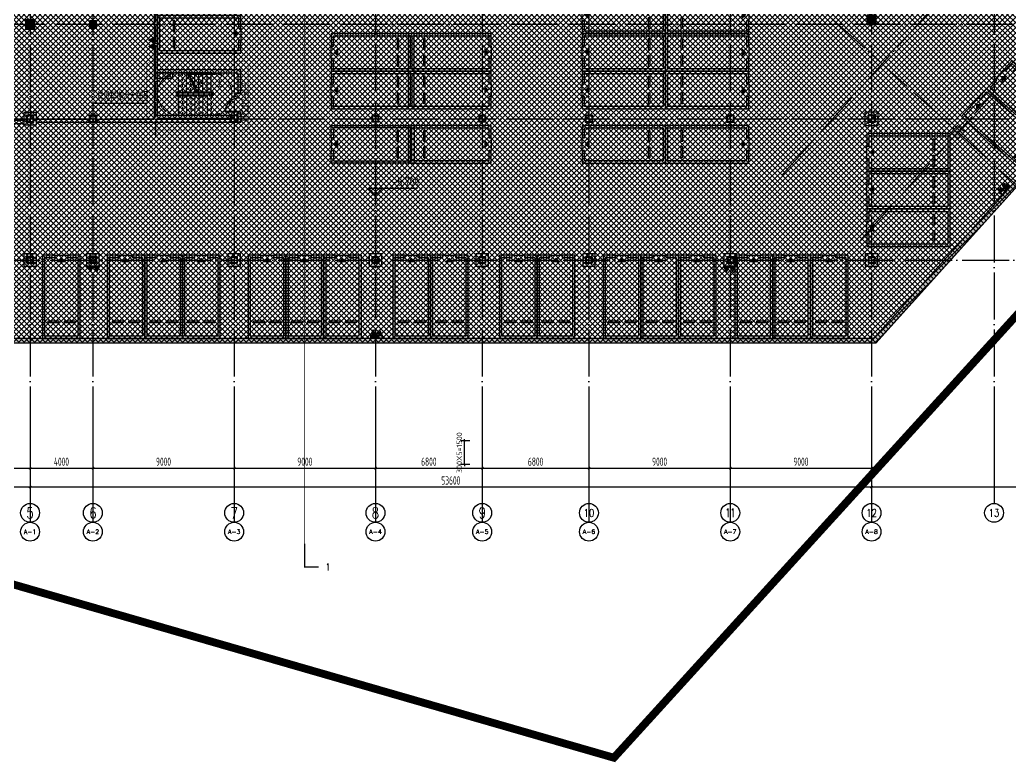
# Model space of a CAD drawing. Extents: x -473190 to 2138458, y -81875 to 2633646.
# Drawn here: x 477083 to 540167, y -80796 to -33508 of the extents above; entities that cross this region are included whole.
import ezdxf
from ezdxf.enums import TextEntityAlignment as Align

# ---------------------------------------------------------------- set-up
doc = ezdxf.new("R2010")
doc.units = 0
doc.header["$LTSCALE"] = 1000
for name, pattern in [('ACAD_ISO05W100', [34, 24, -3, 0.5, -3, 0.5, -3]), ('DASH', [0.35, 0.25, -0.1]), ('DOTE', [2.42, 2, -0.2, 0.02, -0.2])]:
    doc.linetypes.add(name, pattern=pattern)
for name, color, linetype in [('00-停车位', 67, 'Continuous'), ('A-COLUMN', 2, 'Continuous'), ('A-REDLINE', 1, 'ACAD_ISO05W100'), ('A-STAIR', 3, 'Continuous'), ('A-WALL', 2, 'Continuous'), ('AXIS', 3, 'Continuous'), ('AXIS_TEXT', 7, 'Continuous'), ('DIM_ELEV', 3, 'Continuous'), ('DIM_LEAD', 3, 'Continuous'), ('DIM_SYMB', 3, 'Continuous'), ('DOOR_FIRE', 4, 'Continuous'), ('DOOR_FIRE_TEXT', 7, 'Continuous'), ('DOTE', 1, 'DOTE'), ('HANDRAIL', 3, 'Continuous'), ('PROMPT', 1, 'Continuous'), ('PUB_DIM', 3, 'Continuous'), ('PUB_HATCH', 8, 'Continuous'), ('PUB_TEXT', 7, 'Continuous'), ('RF-QT', 30, 'Continuous'), ('SRC-03F$0$A-SYMB-NUMB-T', 4, 'Continuous'), ('SRC-03F$0$A-WALL', 7, 'Continuous'), ('STAIR', 2, 'Continuous'), ('W-EQUIP_消火栓', 7, 'Continuous'), ('W-EQUIP_灭火器', 7, 'Continuous'), ('索引线', 252, 'Continuous')]:
    doc.layers.add(name, color=color, linetype=linetype)
doc.layers.add('钢柱', color=51, linetype='Continuous', lineweight=35)
doc.styles.add('8B2_01', font='simhei.ttf', dxfattribs={"width": 0.8})
doc.styles.add('8B2_02', font='tssdeng.shx', dxfattribs={"width": 0.6, "bigfont": 'TSSDCHN.shx'})
doc.styles.add('_TCH_AXIS', font='COMPLEX', dxfattribs={"bigfont": 'GBCBIG'})
doc.styles.add('_TCH_DIM', font='SIMPLEX', dxfattribs={"bigfont": 'GBCBIG'})
doc.styles.add('_TCH_DIM_T3', font='tssdeng.shx', dxfattribs={"width": 0.564706, "bigfont": '@@@tssdchn.shx'})
doc.styles.add('_TCH_LABEL', font='COMPLEX', dxfattribs={"bigfont": 'GBCBIG'})
doc.styles.add('_TCH_WINDOW', font='tssdeng.shx', dxfattribs={"width": 0.8, "height": 3.5, "bigfont": 'tssdchn.shx'})
doc.styles.add('COMPLEX', font='COMPLEX.shx', dxfattribs={"width": 0.65})
doc.styles.add('SRC-03F$0$ECADI-TXT', font='simplex.shx', dxfattribs={"bigfont": 'hztxt.shx'})
doc.styles.get("Standard").update_dxf_attribs({"font": 'gbenor.shx', "bigfont": 'gbcbig.shx'})
doc.styles.add('STANDARD_T3', font='gbenor.shx', dxfattribs={"bigfont": 'gbcbig.shx'})
doc.dimstyles.new('_TCH_ARCH&&150', dxfattribs={"dimtxt": 525, "dimasz": 150, "dimexe": 375, "dimexo": 450, "dimgap": 150, "dimtad": 1, "dimdec": 0, "dimzin": 0, "dimdsep": 46, "dimtxsty": '_TCH_DIM_T3', "dimblk": 'ARCHTICK', "dimcen": 0.09, "dimclrt": 7, "dimazin": 2, "dimtfac": 1, "dimtdec": 0, "dimtix": 1, "dimtmove": 2, "dimatfit": 3, "dimfxl": 0, "dimtolj": 1, "dimtzin": 0, "dimarcsym": 0})
doc.dimstyles.new('STANDARD&&100', dxfattribs={"dimtxt": 350, "dimasz": 100, "dimexe": 250, "dimexo": 300, "dimgap": 150, "dimtad": 1, "dimdec": 0, "dimzin": 0, "dimdsep": 46, "dimtxsty": 'STANDARD_T3', "dimblk": 'ARCHTICK', "dimcen": 0.09, "dimadec": 0, "dimazin": 0, "dimtfac": 1, "dimtdec": 0, "dimtix": 1, "dimtmove": 2, "dimatfit": 3, "dimfxl": 0, "dimtolj": 1, "dimtzin": 0, "dimarcsym": 0})

# ---------------------------------------------------------------- blocks, each defined once
blk = doc.blocks.new('车位2400x5300')
at = {"layer": '00-停车位', "color": 251}
for p, q in [((-875, -1000), (-175, -1000)), ((-875, -1100), (-875, -1000)), ((-875, -1100), (-175, -1100)), ((-175, -1100), (-175, -1000)), ((175, -1000), (875, -1000)), ((175, -1100), (175, -1000)), ((175, -1100), (875, -1100)), ((875, -1100), (875, -1000)), ((400, -5300), (-400, -5300))]:
    blk.add_line(p, q, dxfattribs=at)
blk.add_lwpolyline([(400, -5150), (400, -5300), (1200, -5300), (1200, 0), (-1200, 0), (-1200, -5300), (-400, -5300), (-400, -5150), (-1050, -5150), (-1050, -150), (1050, -150), (1050, -5150), (400, -5150)], dxfattribs=at)
blk.add_lwpolyline([(0, -5150, 0, 600, 0), (0, -4850, 600, 600, 0)], format="xyseb", dxfattribs=at)
blk = doc.blocks.new('A$C00330F2E')
at = {"layer": 'A-COLUMN'}
for p, q in [((5250, -191925), (4450, -191925)), ((4450, -191925), (4450, -192725)), ((5250, -192725), (5250, -191925)), ((58875, -191900), (58025, -191900)), ((58025, -191900), (58025, -192750)), ((58875, -192750), (58875, -191900)), ((4450, -192725), (5250, -192725)), ((58025, -192750), (58875, -192750)), ((5250, -200925), (4450, -200925)), ((4450, -200925), (4450, -201725)), ((5250, -201725), (5250, -200925)), ((9250, -200925), (8450, -200925)), ((8450, -200925), (8450, -201725)), ((9250, -201725), (9250, -200925)), ((18250, -200925), (17450, -200925)), ((17450, -200925), (17450, -201725)), ((18250, -201725), (18250, -200925)), ((27250, -200925), (26450, -200925)), ((26450, -200925), (26450, -201725)), ((27250, -201725), (27250, -200925)), ((34050, -200925), (33250, -200925)), ((33250, -200925), (33250, -201725)), ((34050, -201725), (34050, -200925)), ((40850, -200925), (40050, -200925)), ((40050, -200925), (40050, -201725)), ((40850, -201725), (40850, -200925)), ((49850, -200925), (49050, -200925)), ((49050, -200925), (49050, -201725)), ((49850, -201725), (49850, -200925)), ((58850, -200925), (58050, -200925)), ((58050, -200925), (58050, -201725)), ((58850, -201725), (58850, -200925)), ((4450, -201725), (5250, -201725)), ((8450, -201725), (9250, -201725)), ((17450, -201725), (18250, -201725)), ((26450, -201725), (27250, -201725)), ((33250, -201725), (34050, -201725)), ((40050, -201725), (40850, -201725)), ((49050, -201725), (49850, -201725)), ((58050, -201725), (58850, -201725))]:
    blk.add_line(p, q, dxfattribs=at)
at = {"layer": '钢柱', "color": 4, "lineweight": 35}
for points in [[(5075, -192100), (4625, -192100), (4625, -192550), (5075, -192550)], [(5045, -192520), (4655, -192520), (4655, -192130), (5045, -192130)], [(9075, -192100), (8625, -192100), (8625, -192550), (9075, -192550)], [(9045, -192520), (8655, -192520), (8655, -192130), (9045, -192130)], [(18075, -192100), (17625, -192100), (17625, -192550), (18075, -192550)], [(18045, -192520), (17655, -192520), (17655, -192130), (18045, -192130)], [(27050, -192125), (26650, -192125), (26650, -192525), (27050, -192525)], [(27030, -192505), (26670, -192505), (26670, -192145), (27030, -192145)], [(33850, -192125), (33450, -192125), (33450, -192525), (33850, -192525)], [(33830, -192505), (33470, -192505), (33470, -192145), (33830, -192145)], [(40675, -192100), (40225, -192100), (40225, -192550), (40675, -192550)], [(40645, -192520), (40255, -192520), (40255, -192130), (40645, -192130)], [(49675, -192100), (49225, -192100), (49225, -192550), (49675, -192550)], [(49645, -192520), (49255, -192520), (49255, -192130), (49645, -192130)], [(58675, -192100), (58225, -192100), (58225, -192550), (58675, -192550)], [(58645, -192520), (58255, -192520), (58255, -192130), (58645, -192130)], [(5050, -201125), (4650, -201125), (4650, -201525), (5050, -201525)], [(5030, -201505), (4670, -201505), (4670, -201145), (5030, -201145)], [(9050, -201125), (8650, -201125), (8650, -201525), (9050, -201525)], [(9030, -201505), (8670, -201505), (8670, -201145), (9030, -201145)], [(18050, -201125), (17650, -201125), (17650, -201525), (18050, -201525)], [(18030, -201505), (17670, -201505), (17670, -201145), (18030, -201145)], [(27050, -201125), (26650, -201125), (26650, -201525), (27050, -201525)], [(27030, -201505), (26670, -201505), (26670, -201145), (27030, -201145)], [(33850, -201125), (33450, -201125), (33450, -201525), (33850, -201525)], [(33830, -201505), (33470, -201505), (33470, -201145), (33830, -201145)], [(40650, -201125), (40250, -201125), (40250, -201525), (40650, -201525)], [(40630, -201505), (40270, -201505), (40270, -201145), (40630, -201145)], [(49650, -201125), (49250, -201125), (49250, -201525), (49650, -201525)], [(49630, -201505), (49270, -201505), (49270, -201145), (49630, -201145)], [(58650, -201125), (58250, -201125), (58250, -201525), (58650, -201525)], [(58630, -201505), (58270, -201505), (58270, -201145), (58630, -201145)]]:
    blk.add_lwpolyline(points, close=True, dxfattribs=at)
blk = doc.blocks.new('_AXISO')
blk.add_circle((0, 0), 0.5)
at = {"layer": 'AXIS_TEXT', "style": 'COMPLEX', "width": 1.041667}
blk.add_attdef('A', text='', height=0.56, dxfattribs=at).set_placement((-0.25, -0.28), (0.25, -0.28), align=Align.FIT)
blk = doc.blocks.new('_ArchTick')
at = {"color": 0, "linetype": 'ByBlock', "const_width": 0.4}
blk.add_lwpolyline([(-0.5, -0.5), (0.5, 0.5)], dxfattribs=at)
blk = doc.blocks.new('*D5364')
at = {"layer": 'AXIS', "color": 0, "lineweight": -2, "transparency": 16777216}
for p, q in [((-251940, -214215), (-251940, -219090)), ((-198340, -214215), (-198340, -219090)), ((-251940, -218715), (-198340, -218715))]:
    blk.add_line(p, q, dxfattribs=at)
at = {"layer": 'Defpoints', "color": 0, "transparency": 16777216}
for p in [(-251940, -213765), (-198340, -213765), (-198340, -218715)]:
    blk.add_point(p, dxfattribs=at)
at = {"layer": 'AXIS', "color": 0, "lineweight": -2, "transparency": 16777216, "xscale": 150, "yscale": 150, "zscale": 150, "rotation": 180}
blk.add_blockref('_ArchTick', (-251940, -218715), dxfattribs=at)
at = {"layer": 'AXIS', "color": 0, "lineweight": -2, "transparency": 16777216, "xscale": 150, "yscale": 150, "zscale": 150}
blk.add_blockref('_ArchTick', (-198340, -218715), dxfattribs=at)
at = {"layer": 'AXIS', "color": 7, "transparency": 16777216, "insert": (-225140, -218303), "char_height": 525, "attachment_point": 5, "style": '_TCH_DIM_T3'}
blk.add_mtext('\\A1;53600', dxfattribs=at)
blk = doc.blocks.new('*D5368')
at = {"layer": 'AXIS', "color": 0, "lineweight": -2, "transparency": 16777216}
for p, q in [((-260440, -214215), (-260440, -217890)), ((-251940, -214215), (-251940, -217890)), ((-260440, -217515), (-251940, -217515))]:
    blk.add_line(p, q, dxfattribs=at)
at = {"layer": 'Defpoints', "color": 0, "transparency": 16777216}
for p in [(-260440, -213765), (-251940, -213765), (-251940, -217515)]:
    blk.add_point(p, dxfattribs=at)
at = {"layer": 'AXIS', "color": 0, "lineweight": -2, "transparency": 16777216, "xscale": 150, "yscale": 150, "zscale": 150, "rotation": 180}
blk.add_blockref('_ArchTick', (-260440, -217515), dxfattribs=at)
at = {"layer": 'AXIS', "color": 0, "lineweight": -2, "transparency": 16777216, "xscale": 150, "yscale": 150, "zscale": 150}
blk.add_blockref('_ArchTick', (-251940, -217515), dxfattribs=at)
at = {"layer": 'AXIS', "color": 7, "transparency": 16777216, "insert": (-256190, -217103), "char_height": 525, "attachment_point": 5, "style": '_TCH_DIM_T3'}
blk.add_mtext('\\A1;8500', dxfattribs=at)
blk = doc.blocks.new('*D5369')
at = {"layer": 'AXIS', "color": 0, "lineweight": -2, "transparency": 16777216}
for p, q in [((-251940, -214215), (-251940, -217890)), ((-247940, -214215), (-247940, -217890)), ((-251940, -217515), (-247940, -217515))]:
    blk.add_line(p, q, dxfattribs=at)
at = {"layer": 'Defpoints', "color": 0, "transparency": 16777216}
for p in [(-251940, -213765), (-247940, -213765), (-247940, -217515)]:
    blk.add_point(p, dxfattribs=at)
at = {"layer": 'AXIS', "color": 0, "lineweight": -2, "transparency": 16777216, "xscale": 150, "yscale": 150, "zscale": 150, "rotation": 180}
blk.add_blockref('_ArchTick', (-251940, -217515), dxfattribs=at)
at = {"layer": 'AXIS', "color": 0, "lineweight": -2, "transparency": 16777216, "xscale": 150, "yscale": 150, "zscale": 150}
blk.add_blockref('_ArchTick', (-247940, -217515), dxfattribs=at)
at = {"layer": 'AXIS', "color": 7, "transparency": 16777216, "insert": (-249940, -217103), "char_height": 525, "attachment_point": 5, "style": '_TCH_DIM_T3'}
blk.add_mtext('\\A1;4000', dxfattribs=at)
blk = doc.blocks.new('*D5370')
at = {"layer": 'AXIS', "color": 0, "lineweight": -2, "transparency": 16777216}
for p, q in [((-247940, -214215), (-247940, -217890)), ((-238940, -214215), (-238940, -217890)), ((-247940, -217515), (-238940, -217515))]:
    blk.add_line(p, q, dxfattribs=at)
at = {"layer": 'Defpoints', "color": 0, "transparency": 16777216}
for p in [(-247940, -213765), (-238940, -213765), (-238940, -217515)]:
    blk.add_point(p, dxfattribs=at)
at = {"layer": 'AXIS', "color": 0, "lineweight": -2, "transparency": 16777216, "xscale": 150, "yscale": 150, "zscale": 150, "rotation": 180}
blk.add_blockref('_ArchTick', (-247940, -217515), dxfattribs=at)
at = {"layer": 'AXIS', "color": 0, "lineweight": -2, "transparency": 16777216, "xscale": 150, "yscale": 150, "zscale": 150}
blk.add_blockref('_ArchTick', (-238940, -217515), dxfattribs=at)
at = {"layer": 'AXIS', "color": 7, "transparency": 16777216, "insert": (-243440, -217103), "char_height": 525, "attachment_point": 5, "style": '_TCH_DIM_T3'}
blk.add_mtext('\\A1;9000', dxfattribs=at)
blk = doc.blocks.new('*D5371')
at = {"layer": 'AXIS', "color": 0, "lineweight": -2, "transparency": 16777216}
for p, q in [((-238940, -214215), (-238940, -217890)), ((-229940, -214215), (-229940, -217890)), ((-238940, -217515), (-229940, -217515))]:
    blk.add_line(p, q, dxfattribs=at)
at = {"layer": 'Defpoints', "color": 0, "transparency": 16777216}
for p in [(-238940, -213765), (-229940, -213765), (-229940, -217515)]:
    blk.add_point(p, dxfattribs=at)
at = {"layer": 'AXIS', "color": 0, "lineweight": -2, "transparency": 16777216, "xscale": 150, "yscale": 150, "zscale": 150, "rotation": 180}
blk.add_blockref('_ArchTick', (-238940, -217515), dxfattribs=at)
at = {"layer": 'AXIS', "color": 0, "lineweight": -2, "transparency": 16777216, "xscale": 150, "yscale": 150, "zscale": 150}
blk.add_blockref('_ArchTick', (-229940, -217515), dxfattribs=at)
at = {"layer": 'AXIS', "color": 7, "transparency": 16777216, "insert": (-234440, -217103), "char_height": 525, "attachment_point": 5, "style": '_TCH_DIM_T3'}
blk.add_mtext('\\A1;9000', dxfattribs=at)
blk = doc.blocks.new('*D5372')
at = {"layer": 'AXIS', "color": 0, "lineweight": -2, "transparency": 16777216}
for p, q in [((-229940, -214215), (-229940, -217890)), ((-223140, -214215), (-223140, -217890)), ((-229940, -217515), (-223140, -217515))]:
    blk.add_line(p, q, dxfattribs=at)
at = {"layer": 'Defpoints', "color": 0, "transparency": 16777216}
for p in [(-229940, -213765), (-223140, -213765), (-223140, -217515)]:
    blk.add_point(p, dxfattribs=at)
at = {"layer": 'AXIS', "color": 0, "lineweight": -2, "transparency": 16777216, "xscale": 150, "yscale": 150, "zscale": 150, "rotation": 180}
blk.add_blockref('_ArchTick', (-229940, -217515), dxfattribs=at)
at = {"layer": 'AXIS', "color": 0, "lineweight": -2, "transparency": 16777216, "xscale": 150, "yscale": 150, "zscale": 150}
blk.add_blockref('_ArchTick', (-223140, -217515), dxfattribs=at)
at = {"layer": 'AXIS', "color": 7, "transparency": 16777216, "insert": (-226540, -217103), "char_height": 525, "attachment_point": 5, "style": '_TCH_DIM_T3'}
blk.add_mtext('\\A1;6800', dxfattribs=at)
blk = doc.blocks.new('*D5373')
at = {"layer": 'AXIS', "color": 0, "lineweight": -2, "transparency": 16777216}
for p, q in [((-223140, -214215), (-223140, -217890)), ((-216340, -214215), (-216340, -217890)), ((-223140, -217515), (-216340, -217515))]:
    blk.add_line(p, q, dxfattribs=at)
at = {"layer": 'Defpoints', "color": 0, "transparency": 16777216}
for p in [(-223140, -213765), (-216340, -213765), (-216340, -217515)]:
    blk.add_point(p, dxfattribs=at)
at = {"layer": 'AXIS', "color": 0, "lineweight": -2, "transparency": 16777216, "xscale": 150, "yscale": 150, "zscale": 150, "rotation": 180}
blk.add_blockref('_ArchTick', (-223140, -217515), dxfattribs=at)
at = {"layer": 'AXIS', "color": 0, "lineweight": -2, "transparency": 16777216, "xscale": 150, "yscale": 150, "zscale": 150}
blk.add_blockref('_ArchTick', (-216340, -217515), dxfattribs=at)
at = {"layer": 'AXIS', "color": 7, "transparency": 16777216, "insert": (-219740, -217103), "char_height": 525, "attachment_point": 5, "style": '_TCH_DIM_T3'}
blk.add_mtext('\\A1;6800', dxfattribs=at)
blk = doc.blocks.new('*D5374')
at = {"layer": 'AXIS', "color": 0, "lineweight": -2, "transparency": 16777216}
for p, q in [((-216340, -214215), (-216340, -217890)), ((-207340, -214215), (-207340, -217890)), ((-216340, -217515), (-207340, -217515))]:
    blk.add_line(p, q, dxfattribs=at)
at = {"layer": 'Defpoints', "color": 0, "transparency": 16777216}
for p in [(-216340, -213765), (-207340, -213765), (-207340, -217515)]:
    blk.add_point(p, dxfattribs=at)
at = {"layer": 'AXIS', "color": 0, "lineweight": -2, "transparency": 16777216, "xscale": 150, "yscale": 150, "zscale": 150, "rotation": 180}
blk.add_blockref('_ArchTick', (-216340, -217515), dxfattribs=at)
at = {"layer": 'AXIS', "color": 0, "lineweight": -2, "transparency": 16777216, "xscale": 150, "yscale": 150, "zscale": 150}
blk.add_blockref('_ArchTick', (-207340, -217515), dxfattribs=at)
at = {"layer": 'AXIS', "color": 7, "transparency": 16777216, "insert": (-211840, -217103), "char_height": 525, "attachment_point": 5, "style": '_TCH_DIM_T3'}
blk.add_mtext('\\A1;9000', dxfattribs=at)
blk = doc.blocks.new('*D5375')
at = {"layer": 'AXIS', "color": 0, "lineweight": -2, "transparency": 16777216}
for p, q in [((-207340, -214215), (-207340, -217890)), ((-198340, -214215), (-198340, -217890)), ((-207340, -217515), (-198340, -217515))]:
    blk.add_line(p, q, dxfattribs=at)
at = {"layer": 'Defpoints', "color": 0, "transparency": 16777216}
for p in [(-207340, -213765), (-198340, -213765), (-198340, -217515)]:
    blk.add_point(p, dxfattribs=at)
at = {"layer": 'AXIS', "color": 0, "lineweight": -2, "transparency": 16777216, "xscale": 150, "yscale": 150, "zscale": 150, "rotation": 180}
blk.add_blockref('_ArchTick', (-207340, -217515), dxfattribs=at)
at = {"layer": 'AXIS', "color": 0, "lineweight": -2, "transparency": 16777216, "xscale": 150, "yscale": 150, "zscale": 150}
blk.add_blockref('_ArchTick', (-198340, -217515), dxfattribs=at)
at = {"layer": 'AXIS', "color": 7, "transparency": 16777216, "insert": (-202840, -217103), "char_height": 525, "attachment_point": 5, "style": '_TCH_DIM_T3'}
blk.add_mtext('\\A1;9000', dxfattribs=at)
blk = doc.blocks.new('*D5408')
at = {"layer": 'AXIS', "color": 0, "lineweight": -2, "transparency": 16777216}
for p, q in [((-279890, -214215), (-279890, -219090)), ((-78490, -214215), (-78490, -219090)), ((-279890, -218715), (-78490, -218715))]:
    blk.add_line(p, q, dxfattribs=at)
at = {"layer": 'Defpoints', "color": 0, "transparency": 16777216}
for p in [(-279890, -213765), (-78490, -213765), (-78490, -218715)]:
    blk.add_point(p, dxfattribs=at)
at = {"layer": 'AXIS', "color": 0, "lineweight": -2, "transparency": 16777216, "xscale": 150, "yscale": 150, "zscale": 150, "rotation": 180}
blk.add_blockref('_ArchTick', (-279890, -218715), dxfattribs=at)
at = {"layer": 'AXIS', "color": 0, "lineweight": -2, "transparency": 16777216, "xscale": 150, "yscale": 150, "zscale": 150}
blk.add_blockref('_ArchTick', (-78490, -218715), dxfattribs=at)
at = {"layer": 'AXIS', "color": 7, "transparency": 16777216, "insert": (-179190, -218303), "char_height": 525, "attachment_point": 5, "style": '_TCH_DIM_T3'}
blk.add_mtext('\\A1;201400', dxfattribs=at)
blk = doc.blocks.new('A$C2B5B1B2C')
at = {"layer": 'DOTE', "linetype": 'DOTE', "ltscale": 0.5}
blk.add_line((13725, -179425), (13725, -126325), dxfattribs=at)
blk = doc.blocks.new('SRC-03F$0$ECADI-TAG-CODE')
at = {"layer": 'SRC-03F$0$A-SYMB-NUMB-T', "color": 1}
blk.add_lwpolyline([(3.41, 8.1), (13.41, 8.1), (13.41, 4.6), (3.41, 4.6)], close=True, dxfattribs=at)
at = {"layer": 'SRC-03F$0$A-SYMB-NUMB-T', "style": 'SRC-03F$0$ECADI-TXT', "width": 0.7}
blk.add_attdef('CODE', text='', height=2.5, dxfattribs=at).set_placement((8.41, 6.35), align=Align.MIDDLE_CENTER)
blk = doc.blocks.new('$TwtSys$00000434')
for p, q in [((-0.5, 0.5), (-0.5, -0.5)), ((-0.5, -0.5), (0.5, 0.5)), ((0.5, 0.5), (-0.5, 0.5)), ((0.5, -0.5), (0.5, 0.5)), ((-0.5, -0.5), (0.5, -0.5))]:
    blk.add_line(p, q)
blk.add_solid([(0.5, -0.5), (0.5, 0.5), (-0.5, -0.5)])
blk = doc.blocks.new('$TwtSys$00000546')
h = blk.add_hatch()
h.set_pattern_fill('ANSI31', color=256, scale=200, style=0)
h.set_pattern_definition([(45, (-38543.802, -6670.83), (-17.67767, 17.67767), [])])
h.paths.add_polyline_path([(-65, 174), (65, 174), (65, 44), (-65, 44)])
for points in [[(0, 344), (-198, 0), (198, 0)], [(-65, 174), (65, 174), (65, 44), (-65, 44)]]:
    blk.add_lwpolyline(points, close=True)
blk = doc.blocks.new('ADFASDF')
h = blk.add_hatch()
h.set_pattern_fill('ANSI37', color=8, scale=150)
h.set_pattern_definition([(45, (0, 0), (-168.3798, 168.3798), []), (135, (0, 0), (-168.3798, -168.3798), [])])
h.paths.add_polyline_path([(521397, 239186), (521397, 224886), (539697, 224886), (539697, 169261), (524947, 169261), (524947, 171211), (527822, 171211), (527922, 176611), (501318, 176611), (501125, 109884), (530547, 109887), (530547, 107449), (538188, 100503), (536147, 98236), (540086, 94690), (517812, 69953), (517812, 59790), (482108, 20136), (405247, 20136), (405247, 26086), (391997, 40436), (391997, 64736), (399997, 64738), (399997, 239186), (409022, 239186)])
blk.add_lwpolyline([(539697, 224886), (539697, 169261), (524947, 169261), (524947, 171211), (527822, 171211), (527922, 176611), (501318, 176611), (501125, 109884), (530547, 109887), (530547, 107449), (538188, 100503), (536147, 98236), (540086, 94690), (517812, 69953), (517812, 59790), (482108, 20136), (405247, 20136), (405247, 26086), (391997, 40436), (391997, 64736), (399997, 64738), (399997, 239186)])
blk = doc.blocks.new('*D3479')
at = {"layer": 'Defpoints', "color": 0, "transparency": 16777216}
for p in [(505405, -60330), (506045, -60330), (506045, -61830)]:
    blk.add_point(p, dxfattribs=at)
at = {"layer": 'PUB_DIM', "color": 0, "lineweight": -2, "transparency": 16777216}
for p, q in [((505745, -60330), (505155, -60330)), ((505405, -60330), (505405, -60230)), ((505405, -61830), (505405, -60330)), ((505745, -61830), (505155, -61830)), ((505405, -61830), (505405, -61930))]:
    blk.add_line(p, q, dxfattribs=at)
at = {"layer": 'PUB_DIM', "color": 0, "lineweight": -2, "transparency": 16777216, "xscale": 100, "yscale": 100, "zscale": 100}
for p, rotation in [((505405, -60330), 270), ((505405, -61830), 90)]:
    blk.add_blockref('_ArchTick', p, dxfattribs=dict(at, rotation=rotation))
at = {"layer": 'PUB_DIM', "color": 0, "transparency": 16777216, "insert": (505080, -61080), "char_height": 350, "attachment_point": 5, "rotation": 90, "style": 'STANDARD_T3'}
blk.add_mtext('\\A1;300X5=1500', dxfattribs=at)
blk = doc.blocks.new('$DorLib2D$00000225')
at = {"color": 0}
for p, q in [((0.475, -0.001), (0.475, 0.752)), ((0.475, 0.752), (0.5, 0.752)), ((0.5, -0.001), (0.5, 0.752)), ((-0.5, 0), (-0.5, 0.252)), ((-0.475, 0.252), (-0.5, 0.252)), ((-0.475, 0), (-0.475, 0.252)), ((-0.475, 0), (-0.5, 0)), ((0.475, -0.001), (0.5, -0.001))]:
    blk.add_line(p, q, dxfattribs=at)
for centre, radius, start, end in [((0.505, -0.002), 0.755, 92.2493, 179.7238), ((-0.501, 0.003), 0.251, 359.7899, 84.0974)]:
    blk.add_arc(centre, radius, start, end, dxfattribs=at)
blk = doc.blocks.new('_FZH')
blk.add_lwpolyline([(-0.5, -0.5), (0.5, -0.5), (0.5, 0.5), (-0.5, 0.5)], close=True)
at = {"layer": 'PUB_HATCH'}
blk.add_solid([(-0.5, -0.5), (0.5, -0.5), (-0.5, 0.5), (0.5, 0.5)], dxfattribs=at)
blk = doc.blocks.new('A$C4F5A101F')
at = {"layer": 'AXIS'}
for p, q in [((-251939.7, -213765.2), (-251939.7, -220965.2)), ((-251939.7, -213765.2), (-251939.7, -219765.2)), ((-247939.7, -213765.2), (-247939.7, -220965.2)), ((-247939.7, -213765.2), (-247939.7, -219765.2)), ((-238939.7, -213765.2), (-238939.7, -220965.2)), ((-238939.7, -213765.2), (-238939.7, -219765.2)), ((-229939.7, -213765.2), (-229939.7, -220965.2)), ((-229939.7, -213765.2), (-229939.7, -219765.2)), ((-223139.7, -213765.2), (-223139.7, -220965.2)), ((-223139.7, -213765.2), (-223139.7, -219765.2)), ((-216339.7, -213765.2), (-216339.7, -220965.2)), ((-216339.7, -213765.2), (-216339.7, -219765.2)), ((-207339.7, -213765.2), (-207339.7, -220965.2)), ((-207339.7, -213765.2), (-207339.7, -219765.2)), ((-198339.7, -213765.2), (-198339.7, -220965.2)), ((-198339.7, -213765.2), (-198339.7, -219765.2)), ((-190539.7, -213765.2), (-190539.7, -219765.2))]:
    blk.add_line(p, q, dxfattribs=at)
at = {"layer": 'DOTE', "color": 16, "linetype": 'DOTE', "ltscale": 1.5}
for p, q in [((-251939.7, 16373.7), (-251939.7, -213765.2)), ((-247939.7, 16373.7), (-247939.7, -213765.2)), ((-238939.7, 16373.7), (-238939.7, -213765.2)), ((-229939.7, 16373.7), (-229939.7, -213765.2)), ((-223139.7, 16373.7), (-223139.7, -213765.2)), ((-216339.7, 16373.7), (-216339.7, -213765.2)), ((-207339.7, 16373.7), (-207339.7, -213765.2)), ((-198339.7, 16373.7), (-198339.7, -213765.2)), ((-297848.4, -195257.4), (-173939.7, -195257.4)), ((-297848.4, -204257.4), (-173939.7, -204257.4))]:
    blk.add_line(p, q, dxfattribs=at)
at = {"layer": 'DOTE', "color": 127, "linetype": 'DOTE', "ltscale": 1.5}
for p, q in [((-190539.7, 16373.7), (-190539.7, -213765.2)), ((-204013.3, -198812), (-71274.2, -51390.3)), ((-199059.6, -203024.4), (-66443.7, -55739.6)), ((-206391.4, -183908.5), (-182752.2, -205193.2)), ((-167489.7, -189257.4), (-297848.4, -189257.4))]:
    blk.add_line(p, q, dxfattribs=at)
at = {"layer": 'AXIS'}
ref = blk.add_blockref('_AXISO', (-251939.7, -220365.2), dxfattribs=dict(at, xscale=1200, yscale=1200, zscale=1200))
ref.add_attrib('A', '5', dxfattribs={"layer": 'AXIS_TEXT', "height": 698.9, "style": '_TCH_AXIS'}).set_placement((-252172.7, -220714.6), (-251706.7, -220714.6), align=Align.FIT)
ref = blk.add_blockref('_AXISO', (-247939.7, -220365.2), dxfattribs=dict(at, xscale=1200, yscale=1200, zscale=1200))
ref.add_attrib('A', '6', dxfattribs={"layer": 'AXIS_TEXT', "height": 698.9, "style": '_TCH_AXIS'}).set_placement((-248172.7, -220714.6), (-247706.7, -220714.6), align=Align.FIT)
ref = blk.add_blockref('_AXISO', (-238939.7, -220365.2), dxfattribs=dict(at, xscale=1200, yscale=1200, zscale=1200))
ref.add_attrib('A', '7', dxfattribs={"layer": 'AXIS_TEXT', "height": 698.9, "style": '_TCH_AXIS'}).set_placement((-239172.7, -220714.6), (-238706.7, -220714.6), align=Align.FIT)
ref = blk.add_blockref('_AXISO', (-229939.7, -220365.2), dxfattribs=dict(at, xscale=1200, yscale=1200, zscale=1200))
ref.add_attrib('A', '8', dxfattribs={"layer": 'AXIS_TEXT', "height": 698.9, "style": '_TCH_AXIS'}).set_placement((-230172.7, -220714.6), (-229706.7, -220714.6), align=Align.FIT)
ref = blk.add_blockref('_AXISO', (-223139.7, -220365.2), dxfattribs=dict(at, xscale=1200, yscale=1200, zscale=1200))
ref.add_attrib('A', '9', dxfattribs={"layer": 'AXIS_TEXT', "height": 698.9, "style": '_TCH_AXIS'}).set_placement((-223372.7, -220714.6), (-222906.7, -220714.6), align=Align.FIT)
ref = blk.add_blockref('_AXISO', (-216339.7, -220365.2), dxfattribs=dict(at, xscale=1200, yscale=1200, zscale=1200))
ref.add_attrib('A', '10', dxfattribs={"layer": 'AXIS_TEXT', "height": 492.67, "style": '_TCH_AXIS'}).set_placement((-216679.9, -220611.5), (-215999.5, -220611.5), align=Align.FIT)
ref = blk.add_blockref('_AXISO', (-207339.7, -220365.2), dxfattribs=dict(at, xscale=1200, yscale=1200, zscale=1200))
ref.add_attrib('A', '11', dxfattribs={"layer": 'AXIS_TEXT', "height": 553.14, "style": '_TCH_AXIS'}).set_placement((-207655.8, -220641.7), (-207023.6, -220641.7), align=Align.FIT)
ref = blk.add_blockref('_AXISO', (-198339.7, -220365.2), dxfattribs=dict(at, xscale=1200, yscale=1200, zscale=1200))
ref.add_attrib('A', '12', dxfattribs={"layer": 'AXIS_TEXT', "height": 492.67, "style": '_TCH_AXIS'}).set_placement((-198679.9, -220611.5), (-197999.5, -220611.5), align=Align.FIT)
ref = blk.add_blockref('_AXISO', (-190539.7, -220365.2), dxfattribs=dict(at, xscale=1200, yscale=1200, zscale=1200))
ref.add_attrib('A', '13', dxfattribs={"layer": 'AXIS_TEXT', "height": 492.67, "style": '_TCH_AXIS'}).set_placement((-190879.9, -220611.5), (-190199.5, -220611.5), align=Align.FIT)
ref = blk.add_blockref('_AXISO', (-251939.7, -221565.2), dxfattribs=dict(at, xscale=1200, yscale=1200, zscale=1200))
ref.add_attrib('A', 'A-1', dxfattribs={"layer": 'AXIS_TEXT', "height": 294.94, "style": '_TCH_AXIS'}).set_placement((-252332.9, -221712.6), (-251546.4, -221712.6), align=Align.FIT)
ref = blk.add_blockref('_AXISO', (-247939.7, -221565.2), dxfattribs=dict(at, xscale=1200, yscale=1200, zscale=1200))
ref.add_attrib('A', 'A-2', dxfattribs={"layer": 'AXIS_TEXT', "height": 273.43, "style": '_TCH_AXIS'}).set_placement((-248336.8, -221701.9), (-247542.6, -221701.9), align=Align.FIT)
ref = blk.add_blockref('_AXISO', (-238939.7, -221565.2), dxfattribs=dict(at, xscale=1200, yscale=1200, zscale=1200))
ref.add_attrib('A', 'A-3', dxfattribs={"layer": 'AXIS_TEXT', "height": 273.43, "style": '_TCH_AXIS'}).set_placement((-239336.8, -221701.9), (-238542.6, -221701.9), align=Align.FIT)
ref = blk.add_blockref('_AXISO', (-229939.7, -221565.2), dxfattribs=dict(at, xscale=1200, yscale=1200, zscale=1200))
ref.add_attrib('A', 'A-4', dxfattribs={"layer": 'AXIS_TEXT', "height": 265.63, "style": '_TCH_AXIS'}).set_placement((-230338.1, -221698), (-229541.2, -221698), align=Align.FIT)
ref = blk.add_blockref('_AXISO', (-223139.7, -221565.2), dxfattribs=dict(at, xscale=1200, yscale=1200, zscale=1200))
ref.add_attrib('A', 'A-5', dxfattribs={"layer": 'AXIS_TEXT', "height": 273.43, "style": '_TCH_AXIS'}).set_placement((-223536.8, -221701.9), (-222742.6, -221701.9), align=Align.FIT)
ref = blk.add_blockref('_AXISO', (-216339.7, -221565.2), dxfattribs=dict(at, xscale=1200, yscale=1200, zscale=1200))
ref.add_attrib('A', 'A-6', dxfattribs={"layer": 'AXIS_TEXT', "height": 273.43, "style": '_TCH_AXIS'}).set_placement((-216736.8, -221701.9), (-215942.6, -221701.9), align=Align.FIT)
ref = blk.add_blockref('_AXISO', (-207339.7, -221565.2), dxfattribs=dict(at, xscale=1200, yscale=1200, zscale=1200))
ref.add_attrib('A', 'A-7', dxfattribs={"layer": 'AXIS_TEXT', "height": 273.43, "style": '_TCH_AXIS'}).set_placement((-207736.8, -221701.9), (-206942.6, -221701.9), align=Align.FIT)
ref = blk.add_blockref('_AXISO', (-198339.7, -221565.2), dxfattribs=dict(at, xscale=1200, yscale=1200, zscale=1200))
ref.add_attrib('A', 'A-8', dxfattribs={"layer": 'AXIS_TEXT', "height": 273.43, "style": '_TCH_AXIS'}).set_placement((-198736.8, -221701.9), (-197942.6, -221701.9), align=Align.FIT)
for p1, p2, distance, picture, middle in [((-279889.7, -213765.2), (-78489.7, -213765.2), -4950, '*D5408', (-179189.7, -218302.7)), ((-260439.7, -213765.2), (-251939.7, -213765.2), -3750, '*D5368', (-256189.7, -217102.7)), ((-251939.7, -213765.2), (-198339.7, -213765.2), -4950, '*D5364', (-225139.7, -218302.7)), ((-251939.7, -213765.2), (-247939.7, -213765.2), -3750, '*D5369', (-249939.7, -217102.7)), ((-247939.7, -213765.2), (-238939.7, -213765.2), -3750, '*D5370', (-243439.7, -217102.7)), ((-238939.7, -213765.2), (-229939.7, -213765.2), -3750, '*D5371', (-234439.7, -217102.7)), ((-229939.7, -213765.2), (-223139.7, -213765.2), -3750, '*D5372', (-226539.7, -217102.7)), ((-223139.7, -213765.2), (-216339.7, -213765.2), -3750, '*D5373', (-219739.7, -217102.7)), ((-216339.7, -213765.2), (-207339.7, -213765.2), -3750, '*D5374', (-211839.7, -217102.7)), ((-207339.7, -213765.2), (-198339.7, -213765.2), -3750, '*D5375', (-202839.7, -217102.7))]:
    dim = blk.add_aligned_dim(p1=p1, p2=p2, distance=distance, dimstyle='_TCH_ARCH&&150', dxfattribs=at)
    dim.commit()
    dim.dimension.update_dxf_attribs({"geometry": picture, "text_midpoint": middle})

msp = doc.modelspace()

# ---------------------------------------------------------------- hatches: boundary and pattern name
at = {"layer": 'PUB_HATCH'}
for points in [[(558563, -24159.7), (558340.1, -23959), (531464.2, -53807.6), (531597.8, -54107.6)], [(499737.2, -54107.6), (499737.2, -53807.6), (455037.2, -53807.6), (454737.2, -54107.6)], [(531597.8, -54107.6), (531464.2, -53807.6), (499737.2, -53807.6), (499737.2, -54107.6)]]:
    msp.add_hatch(color=256, dxfattribs=at).paths.add_polyline_path(points)

# ---------------------------------------------------------------- linework, layer by layer
at = {"linetype": 'DASH', "const_width": 40}
msp.add_lwpolyline([(495222.5, 183234.3), (495222.5, -66868.2)], dxfattribs=at)
at = {"layer": 'A-COLUMN'}
for p, q in [((481962.2, -39582.6), (481512.2, -39582.6)), ((481512.2, -39582.6), (481512.2, -40032.6)), ((481962.2, -40032.6), (481962.2, -39582.6)), ((490962.2, -39582.6), (490512.2, -39582.6)), ((490512.2, -39582.6), (490512.2, -40032.6)), ((490962.2, -40032.6), (490962.2, -39582.6)), ((481512.2, -40032.6), (481962.2, -40032.6)), ((490512.2, -40032.6), (490962.2, -40032.6))]:
    msp.add_line(p, q, dxfattribs=at)
at = {"layer": 'A-REDLINE', "const_width": 500, "flags": 128}
msp.add_lwpolyline([(437553.5, 184610.6), (451649.1, 183236.2), (465777.4, 182253.8), (479927.5, 181664), (494088.5, 181467.4), (569667.9, 181467.4), (645247.3, 181467.4), (652717.3, 181281.3), (660168.7, 180723.4), (667583.2, 179795.1), (674942.2, 178498.7), (682227.5, 176837.5), (689421, 174815.5), (696505, 172437.8), (703461.7, 169710.2), (710274, 166639.6), (716924.9, 163233.6), (723397.9, 159500.5), (729676.9, 155449.8), (658092.8, 76795.5), (586508.7, -1858.7), (514924.6, -80513), (437553.5, -58186.1), (437553.5, 63212.2)], close=True, dxfattribs=at)
at = {"layer": 'A-STAIR', "color": 252, "linetype": 'DASH'}
for p, q in [((487187.2, -36882.6), (485837.2, -36882.6)), ((485837.2, -36882.6), (485837.2, -39582.6)), ((487703.1, -36882.6), (487187.2, -36882.6)), ((487187.2, -38122.6), (487187.2, -36882.6)), ((487187.2, -38122.6), (487187.2, -36882.6)), ((487447.2, -38122.6), (487447.2, -36882.6)), ((488014.5, -37481.8), (487703.1, -36882.6)), ((487707.2, -38122.6), (487707.2, -36890.5)), ((489267.2, -36882.6), (487815.8, -36882.6)), ((488115.6, -37459.5), (487815.8, -36882.6)), ((487967.2, -37174), (487967.2, -36882.6)), ((488227.2, -37674.4), (488227.2, -36882.6)), ((488487.2, -38122.6), (488487.2, -36882.6)), ((488747.2, -38122.6), (488747.2, -36882.6)), ((489007.2, -38122.6), (489007.2, -36882.6)), ((489267.2, -38122.6), (489267.2, -36882.6)), ((487967.2, -38122.6), (487967.2, -37390.9)), ((488196.8, -37441.5), (488014.5, -37481.8)), ((488015, -37639.7), (488196.8, -37441.5)), ((488189.2, -37601.2), (488015, -37639.7)), ((488378.6, -38182.6), (488088.1, -37623.5)), ((488491.3, -38182.6), (488189.2, -37601.2)), ((488347.5, -38122.6), (487037.2, -38122.6)), ((487037.2, -38122.6), (487037.2, -38342.6)), ((487037.2, -38342.6), (489417.2, -38342.6)), ((488378.6, -38182.6), (487097.2, -38182.6)), ((487097.2, -38182.6), (487097.2, -38282.6)), ((487097.2, -38282.6), (489357.2, -38282.6)), ((488378.6, -38182.6), (487187.2, -38182.6)), ((487187.2, -38282.6), (487187.2, -38182.6)), ((487187.2, -38282.6), (489267.2, -38282.6)), ((487187.2, -38342.6), (487187.2, -39582.6)), ((487187.2, -39582.6), (487187.2, -38342.6)), ((487447.2, -38342.6), (487447.2, -39582.6)), ((487707.2, -38342.6), (487707.2, -39582.6)), ((487967.2, -38342.6), (487967.2, -39582.6)), ((488227.2, -38122.6), (488227.2, -37891.3)), ((488227.2, -38342.6), (488227.2, -39582.6)), ((489417.2, -38122.6), (488460.1, -38122.6)), ((488487.2, -38342.6), (488487.2, -39582.6)), ((489267.2, -38182.6), (488491.3, -38182.6)), ((489357.2, -38182.6), (488491.3, -38182.6)), ((488747.2, -38342.6), (488747.2, -39582.6)), ((489007.2, -38342.6), (489007.2, -39582.6)), ((489267.2, -38182.6), (489267.2, -38282.6)), ((489267.2, -38342.6), (489267.2, -39582.6)), ((489357.2, -38282.6), (489357.2, -38182.6)), ((489417.2, -38342.6), (489417.2, -38122.6)), ((485837.2, -39582.6), (487187.2, -39582.6)), ((487187.2, -39582.6), (489267.2, -39582.6))]:
    msp.add_line(p, q, dxfattribs=at)
at = {"layer": 'A-STAIR'}
for p, q in [((489267.2, -36882.6), (487759.5, -36882.6)), ((487759.5, -36882.6), (488065, -37470.6)), ((487967.2, -37282.5), (487967.2, -36882.6)), ((488227.2, -37782.8), (488227.2, -36882.6)), ((488487.2, -38122.6), (488487.2, -36882.6)), ((488747.2, -38122.6), (488747.2, -36882.6)), ((489007.2, -38122.6), (489007.2, -36882.6)), ((489267.2, -38122.6), (489267.2, -36882.6)), ((488196.8, -37441.5), (488015, -37639.7)), ((488015, -37639.7), (488138.7, -37612.4)), ((488065, -37470.6), (488196.8, -37441.5)), ((488138.7, -37612.4), (488435, -38182.6)), ((489387.2, -38122.6), (488403.8, -38122.6)), ((489267.2, -38182.6), (488435, -38182.6)), ((489387.2, -38182.6), (488435, -38182.6)), ((489387.2, -38182.6), (489387.2, -38122.6))]:
    msp.add_line(p, q, dxfattribs=at)
at = {"layer": 'A-WALL'}
for p, q in [((485637.2, -807.6), (485637.2, -36782.6)), ((485837.2, -907.6), (485837.2, -36682.6)), ((558340.1, -23959), (531464.2, -53807.6)), ((558563, -24159.7), (531597.8, -54107.6)), ((485637.2, -36782.6), (485637.2, -39682.6)), ((485837.2, -36682.6), (491162.2, -36682.6)), ((485837.2, -36882.6), (490962.2, -36882.6)), ((485837.2, -36882.6), (485837.2, -39582.6)), ((490962.2, -36882.6), (490962.2, -38182.6)), ((491162.2, -38182.6), (491162.2, -36682.6)), ((490962.2, -38182.6), (491162.2, -38182.6)), ((485637.2, -39682.6), (485637.2, -39832.6)), ((485837.2, -39582.6), (490512.2, -39582.6)), ((491162.2, -39382.6), (490962.2, -39382.6)), ((490962.2, -39382.6), (490962.2, -39582.6)), ((491162.2, -39682.6), (491162.2, -39382.6)), ((491162.2, -39682.6), (491162.2, -40032.6)), ((470975.2, -40107.6), (477337.2, -40107.6)), ((471075.2, -39907.6), (477337.2, -39907.6)), ((477337.2, -39907.6), (477337.2, -40107.6)), ((478137.2, -39832.6), (481512.2, -39832.6)), ((478137.2, -39832.6), (478137.2, -40032.6)), ((478137.2, -40032.6), (481512.2, -40032.6)), ((481962.2, -39832.6), (485637.2, -39832.6)), ((481962.2, -40032.6), (485737.2, -40032.6)), ((485737.2, -40032.6), (490512.2, -40032.6)), ((485837.2, -39782.6), (490512.2, -39782.6)), ((485837.2, -39782.6), (485837.2, -39832.6)), ((485837.2, -39832.6), (490512.2, -39832.6)), ((490962.2, -39782.6), (490962.2, -39832.6)), ((490962.2, -40032.6), (491162.2, -40032.6)), ((499737.2, -54107.6), (454737.2, -54107.6)), ((499737.2, -53807.6), (455037.2, -53807.6)), ((499612.2, -54107.6), (499612.2, -54107.6)), ((499862.2, -54107.6), (499612.2, -54107.6)), ((531464.2, -53807.6), (499737.2, -53807.6)), ((531597.8, -54107.6), (499737.2, -54107.6)), ((499862.2, -54107.6), (499862.2, -54107.6))]:
    msp.add_line(p, q, dxfattribs=at)
at = {"layer": 'DIM_ELEV'}
for p, q in [((499737.2, -44682.4), (499287.2, -44232.4)), ((499287.2, -44232.4), (502409.9, -44232.4)), ((499737.2, -44682.4), (500187.2, -44232.4))]:
    msp.add_line(p, q, dxfattribs=at)
at = {"layer": 'DIM_LEAD'}
for p, q in [((484185.3, -38841), (481851.6, -38841)), ((485140.1, -38841), (484185.3, -38841)), ((485140.1, -38841), (484185.3, -38841)), ((485140.1, -38841), (484185.3, -38841)), ((485140.1, -38841), (484185.3, -38841))]:
    msp.add_line(p, q, dxfattribs=at)
at = {"layer": 'DIM_LEAD', "const_width": 60}
msp.add_lwpolyline([(485170.1, -38841, 1), (485110.1, -38841, 1)], format="xyb", close=True, dxfattribs=at)
msp.add_lwpolyline([(485170.1, -38841, 1), (485110.1, -38841, 1)], format="xyb", close=True, dxfattribs=at)
msp.add_lwpolyline([(485170.1, -38841, 1), (485110.1, -38841, 1)], format="xyb", close=True, dxfattribs=at)
msp.add_lwpolyline([(485170.1, -38841, 1), (485110.1, -38841, 1)], format="xyb", close=True, dxfattribs=at)
at = {"layer": 'DIM_SYMB'}
msp.add_lwpolyline([(489397.2, -37532.6, 0, 0, 0), (488227.2, -37532.6, 0, 120, 0), (488677.2, -37532.6, 0, 0, 0)], format="xyseb", dxfattribs=at)
at = {"layer": 'DIM_SYMB', "const_width": 75}
msp.add_lwpolyline([(495222.5, -66868.2), (495222.5, -68368.2), (496122.5, -68368.2)], dxfattribs=at)
at = {"layer": 'HANDRAIL'}
for p, q in [((487688.9, -36882.6), (489527.2, -36882.6)), ((487688.9, -36882.6), (487688.9, -36964.6)), ((487688.9, -36964.6), (489527.2, -36964.6)), ((489527.2, -36882.6), (489527.2, -36964.6))]:
    msp.add_line(p, q, dxfattribs=at)
at = {"layer": 'PROMPT'}
for p, q in [((499718.2, -53826.6), (499756.2, -53788.6)), ((499718.2, -53788.6), (499756.2, -53826.6)), ((531445.2, -53826.6), (531483.2, -53788.6)), ((531445.2, -53788.6), (531483.2, -53826.6))]:
    msp.add_line(p, q, dxfattribs=at)
for points in [[(499718.2, -53826.6), (499756.2, -53826.6), (499756.2, -53788.6), (499718.2, -53788.6)], [(531445.2, -53826.6), (531483.2, -53826.6), (531483.2, -53788.6), (531445.2, -53788.6)]]:
    msp.add_lwpolyline(points, close=True, dxfattribs=at)
at = {"layer": 'STAIR', "color": 9, "linetype": 'DASH'}
for centre, start, end in [((487187.2, -38232.6), 90, 270), ((489267.2, -38232.6), 270, 90)]:
    msp.add_arc(centre, 1350, start, end, dxfattribs=at)
at = {"layer": '索引线', "linetype": 'DASH', "const_width": 20}
msp.add_lwpolyline([(491362.2, -36182.6), (485437.2, -36182.6, 0.4142136), (485137.2, -36482.6), (485137.2, -40232.6, 0.4142136), (485437.2, -40532.6), (491362.2, -40532.6, 0.4142136), (491662.2, -40232.6), (491662.2, -36482.6, 0.4142136)], format="xyb", close=True, dxfattribs=at)

# ---------------------------------------------------------------- block references
for name, p in [('ADFASDF', (49490, -74243.9)), ('A$C2B5B1B2C', (472012.2, 138492.4)), ('A$C00330F2E', (472887.2, 152517.4)), ('A$C00330F2E', (472887.2, 152517.4))]:
    msp.add_blockref(name, p)
at = {"layer": '00-停车位'}
for p, rotation in [((518212.2, -33182.6), 270), ((518212.2, -33182.6), 90), ((485862.2, -34432.6), 90), ((502212.2, -35582.6), 270), ((501812.2, -35582.6), 90), ((518212.2, -35582.6), 270), ((518212.2, -35582.6), 90), ((543418.4, -40531.1), 228.0000000141129), ((502212.2, -37982.6), 270), ((501812.2, -37982.6), 90), ((518212.2, -37982.6), 270), ((518212.2, -37982.6), 90), ((541812.5, -42314.6), 228.0000000141129), ((501812.2, -41432.6), 90), ((518212.2, -41432.6), 270), ((518212.2, -41432.6), 90), ((536337.2, -41957.6), 270), ((536337.2, -44357.6), 270), ((536337.2, -46757.6), 270), ((479737.2, -53807.6), 180), ((483837.2, -53807.6), 180), ((486237.2, -53807.6), 180), ((488637.2, -53807.6), 180), ((492837.2, -53807.6), 180), ((495237.2, -53807.6), 180), ((497637.2, -53807.6), 180), ((502037.2, -53807.6), 180), ((504437.2, -53807.6), 180), ((508837.2, -53807.6), 180), ((511237.2, -53807.6), 180), ((515437.2, -53807.6), 180), ((517837.2, -53807.6), 180), ((520237.2, -53807.6), 180), ((523837.2, -53807.6), 180), ((526237.2, -53807.6), 180), ((528637.2, -53807.6), 180)]:
    msp.add_blockref('车位2400x5300', p, dxfattribs=dict(at, rotation=rotation))
at = {"layer": '00-停车位', "xscale": -1, "rotation": 269.9999999717715}
msp.add_blockref('车位2400x5300', (502212.2, -41432.6), dxfattribs=at)
at = {"layer": 'A-COLUMN'}
for p, xscale, yscale, zscale, rotation in [((531337.2, -33507.6), 600, 600, 600, 90), ((477737.2, -33807.6), 600, 600, 600, 90), ((481737.2, -33807.6), 450, 450, 450, 90), ((536840.3, -40663.4), 599.9999999999477, 599.9999999999477, 599.9999999999477, 48.00000000000649)]:
    msp.add_blockref('_FZH', p, dxfattribs=dict(at, xscale=xscale, yscale=yscale, zscale=zscale, rotation=rotation))
at = {"layer": 'DOOR_FIRE'}
ref = msp.add_blockref('$DorLib2D$00000225', (491062.2, -38782.6), dxfattribs=dict(at, xscale=1200, yscale=-1200, zscale=200, rotation=270))
ref.add_attrib('A', 'FM1221Y-BT-1', (491641, -39955.4), dxfattribs={"layer": 'DOOR_FIRE_TEXT', "height": 446.25, "rotation": 90, "style": '_TCH_WINDOW', "width": 0.564706})
at = {"layer": 'RF-QT'}
msp.add_blockref('A$C4F5A101F', (729676.9, 155449.8), dxfattribs=at)
at = {"layer": 'SRC-03F$0$A-WALL'}
ref = msp.add_blockref('SRC-03F$0$ECADI-TAG-CODE', (487178.1, -37692.6), dxfattribs=dict(at, xscale=-100, yscale=100, zscale=100))
ref.add_attrib('CODE', 'LT-06', dxfattribs={"layer": 'SRC-03F$0$A-SYMB-NUMB-T', "height": 250, "style": '8B2_01', "width": 0.8}).set_placement((486337.2, -37057.6), align=Align.MIDDLE_CENTER)
at = {"layer": 'W-EQUIP_消火栓', "xscale": 700.0000000000001, "yscale": 200, "zscale": 700.0000000000001, "rotation": 47.99999499104246}
msp.add_blockref('$TwtSys$00000434', (539838.1, -44358), dxfattribs=at)
at = {"layer": 'W-EQUIP_消火栓', "xscale": -700, "yscale": 200, "zscale": 700}
msp.add_blockref('$TwtSys$00000434', (499787.2, -53707.6), dxfattribs=at)
at = {"layer": 'W-EQUIP_灭火器', "xscale": -1, "rotation": 90.00000500895636}
for p in [(485637.2, -34804.9), (485637.2, -35201.7)]:
    msp.add_blockref('$TwtSys$00000546', p, dxfattribs=at)
at = {"layer": 'W-EQUIP_灭火器'}
for p, rotation in [((539631, -44438.6), 47.99999499104246), ((539896.5, -44143.7), 47.99999499104246), ((481588.8, -49207.6), 180.0000000000075), ((481985.6, -49207.6), 180.0000000000075), ((522088.8, -49207.6), 180.0000000000075), ((522485.6, -49207.6), 180.0000000000075)]:
    msp.add_blockref('$TwtSys$00000546', p, dxfattribs=dict(at, rotation=rotation))
for p in [(499588.8, -53607.6), (499985.6, -53607.6)]:
    msp.add_blockref('$TwtSys$00000546', p, dxfattribs=at)

# ---------------------------------------------------------------- texts
at = {"layer": 'PUB_TEXT', "style": '_TCH_DIM'}
msp.add_text('上', height=506.4, dxfattribs=at).set_placement((489554.7, -37795.1))
at = {"layer": 'PUB_TEXT'}
for s, height, style, width, p in [('详见楼梯六大样图', 525, '8B2_02', 0.6, (482009.1, -38683.5)), ('1', 446.2, '_TCH_LABEL', 0.705882, (496580, -68591.4))]:
    msp.add_text(s, height=height, dxfattribs=dict(at, style=style, width=width)).set_placement(p)
msp.add_text('-5.700', height=525, dxfattribs=at).set_placement((500833.3, -44074.9))

# ---------------------------------------------------------------- dimensions: what is measured, and where the dimension line sits
at = {"layer": 'PUB_DIM'}
dim = msp.add_aligned_dim(p1=(506044.6, -61830.4), p2=(506044.6, -60330.4), distance=639.7, text='300X5=1500', dimstyle='STANDARD&&100', dxfattribs=at)
dim.commit()
dim.dimension.update_dxf_attribs({"geometry": '*D3479', "text_midpoint": (505080, -61080.4)})

doc.saveas('drawing.dxf')
